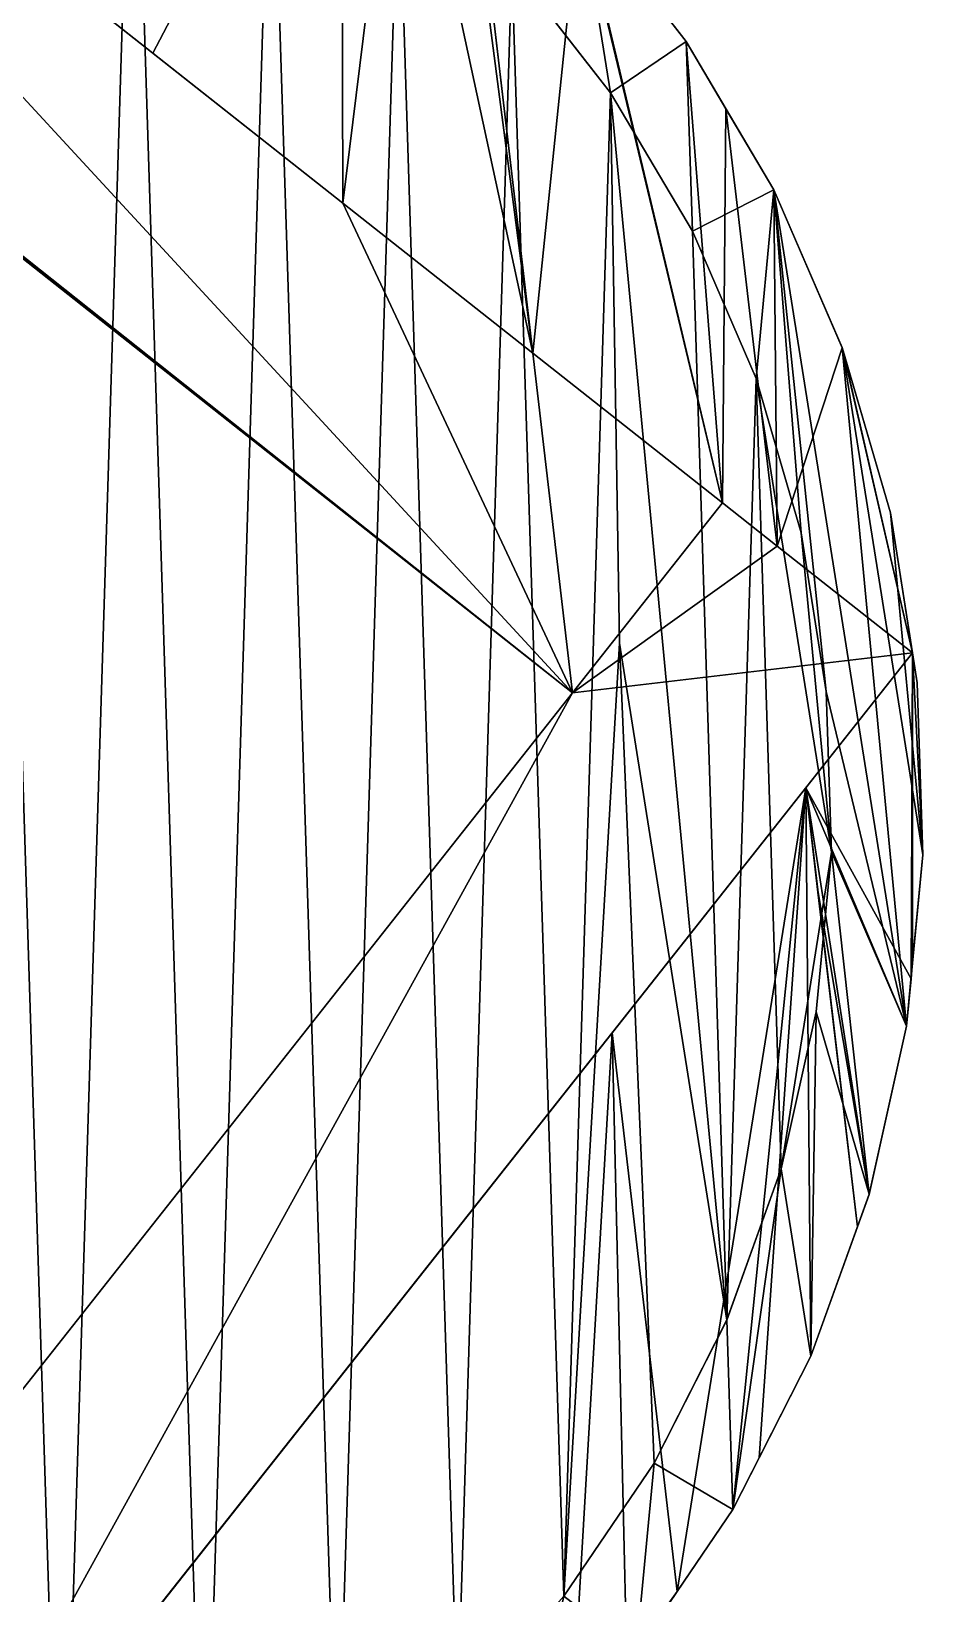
# Model space of a CAD drawing. Header units: millimetres. Extents: x -97 to 177, y -55 to 460.
# Drawn here: x 128.6 to 157.9, y 368.8 to 420.1 of the extents above; entities that cross this region are included whole.
import ezdxf

# ---------------------------------------------------------------- set-up
doc = ezdxf.new("R2010")
doc.units = ezdxf.units.MM
doc.header["$LTSCALE"] = 25.4
doc.layers.get('0').update_dxf_attribs({"true_color": 0xffffff})

msp = doc.modelspace()

# ---------------------------------------------------------------- linework, layer by layer
at = {"color": 0}
for p, q in [((138.835, 414.477, 23.964), (111.997, 435.671, 23.964)), ((138.835, 414.477, 23.964), (111.997, 435.671, 23.964)), ((120.133, 429.247, 22.964), (132.599, 419.403, 22.964)), ((120.133, 429.247, 22.964), (132.599, 419.403, 22.964)), ((146.373, 398.403, 23.96), (108.969, 427.971, 23.964)), ((146.373, 398.403, 23.96), (108.969, 427.971, 23.964)), ((145.071, 409.557, 22.964), (142.923, 427.965, 22.964)), ((145.071, 409.557, 22.964), (142.923, 427.965, 22.964)), ((142.923, 427.965, 21.964), (145.071, 409.557, 21.964)), ((142.923, 427.965, 21.964), (145.071, 409.557, 21.964)), ((146.641, 424.249, 6.964), (150.105, 419.783, 6.964)), ((146.641, 424.249, 6.964), (150.105, 419.783, 6.964)), ((150.105, 419.783, 21.964), (146.641, 424.247, 21.964)), ((150.105, 419.783, 21.964), (146.641, 424.247, 21.964)), ((146.373, 398.405, 21.964), (115.219, 423.029, 21.964)), ((146.373, 398.405, 21.964), (115.219, 423.029, 21.964)), ((147.625, 418.099, 6.964), (144.391, 422.263, 6.964)), ((147.625, 418.099, 6.964), (144.391, 422.263, 6.964)), ((144.391, 422.263, 16.966), (147.625, 418.099, 16.966)), ((144.391, 422.263, 16.966), (147.625, 418.099, 16.966)), ((150.105, 419.783, 6.964), (152.987, 414.921, 6.964)), ((150.105, 419.783, 6.964), (150.105, 419.783, 21.964)), ((151.413, 417.581, 21.964), (150.105, 419.783, 21.964)), ((150.105, 419.783, 6.964), (152.987, 414.921, 6.964)), ((150.105, 419.783, 6.964), (150.105, 419.783, 21.964)), ((151.413, 417.581, 21.964), (150.105, 419.783, 21.964)), ((132.599, 419.403, 22.964), (138.835, 414.481, 22.964)), ((132.599, 419.403, 22.964), (138.835, 414.477, 23.964)), ((132.599, 419.403, 22.964), (138.835, 414.477, 23.964)), ((132.599, 419.403, 22.964), (138.835, 414.481, 22.964)), ((150.313, 413.559, 6.964), (147.625, 418.099, 6.964)), ((147.625, 418.099, 6.964), (147.625, 418.099, 16.966)), ((150.313, 413.559, 16.966), (147.625, 418.099, 16.966)), ((147.625, 418.099, 6.964), (147.625, 418.099, 16.966)), ((150.313, 413.559, 6.964), (147.625, 418.099, 6.964)), ((147.625, 418.099, 16.966), (151.449, 377.809, 16.96)), ((150.313, 413.559, 16.966), (147.625, 418.099, 16.966)), ((147.921, 400.035, 16.96), (147.625, 418.099, 16.966)), ((147.625, 418.099, 16.966), (151.449, 377.809, 16.96)), ((147.921, 400.035, 16.96), (147.625, 418.099, 16.966)), ((151.413, 417.581, 22.964), (153.101, 403.215, 22.964)), ((151.413, 417.581, 21.964), (151.413, 417.581, 22.964)), ((153.101, 403.215, 21.964), (151.413, 417.581, 21.964)), ((153.101, 403.215, 21.964), (151.413, 417.581, 21.964)), ((152.987, 414.921, 22.964), (151.413, 417.581, 22.964)), ((151.413, 417.581, 22.964), (153.101, 403.215, 22.964)), ((152.987, 414.921, 22.964), (151.413, 417.581, 22.964)), ((151.413, 417.581, 21.964), (151.413, 417.581, 22.964)), ((152.987, 414.921, 6.964), (154.707, 398.447, 6.964)), ((157.347, 387.455, 6.962), (152.987, 414.921, 6.964)), ((152.987, 414.921, 6.964), (155.233, 409.735, 6.964)), ((152.987, 414.921, 6.964), (154.707, 398.447, 6.964)), ((157.347, 387.455, 6.962), (152.987, 414.921, 6.964)), ((152.987, 414.921, 6.964), (152.987, 414.921, 22.964)), ((155.233, 409.733, 22.964), (152.987, 414.921, 22.964)), ((152.987, 414.921, 6.964), (155.233, 409.735, 6.964)), ((155.233, 409.733, 22.964), (152.987, 414.921, 22.964)), ((152.987, 414.921, 6.964), (152.987, 414.921, 22.964)), ((138.835, 414.481, 22.964), (145.071, 409.557, 22.964)), ((138.835, 414.481, 22.964), (145.071, 409.557, 22.964)), ((138.835, 414.481, 22.964), (145.071, 409.557, 23.964)), ((138.835, 414.481, 22.964), (145.071, 409.557, 23.964)), ((145.071, 409.557, 23.964), (138.835, 414.477, 23.964)), ((145.071, 409.557, 23.964), (138.835, 414.477, 23.964)), ((152.409, 408.721, 6.964), (150.313, 413.559, 6.964)), ((152.409, 408.721, 6.964), (150.313, 413.559, 6.964)), ((150.313, 413.559, 16.966), (152.409, 408.719, 16.964)), ((150.313, 413.559, 16.966), (150.313, 413.559, 6.964)), ((150.313, 413.559, 16.966), (150.313, 413.559, 6.964)), ((150.313, 413.559, 16.966), (152.409, 408.719, 16.964)), ((151.307, 404.635, 23.964), (145.071, 409.557, 23.964)), ((145.071, 409.557, 21.964), (151.307, 404.635, 21.964)), ((145.071, 409.557, 21.964), (145.071, 409.557, 22.964)), ((145.071, 409.557, 21.964), (145.071, 409.557, 22.964)), ((145.071, 409.557, 21.964), (151.307, 404.635, 21.964)), ((151.307, 404.635, 23.964), (145.071, 409.557, 23.964)), ((157.875, 393.081, 6.962), (155.233, 409.735, 6.964)), ((155.233, 409.735, 6.964), (156.813, 404.309, 6.964)), ((157.875, 393.081, 6.962), (155.233, 409.735, 6.964)), ((155.233, 409.733, 22.964), (155.233, 409.735, 6.964)), ((155.233, 409.735, 6.964), (156.813, 404.309, 6.964)), ((155.261, 409.633, 22.964), (155.233, 409.735, 6.964)), ((155.233, 409.733, 22.964), (155.233, 409.735, 6.964)), ((155.261, 409.633, 22.964), (155.233, 409.735, 6.964)), ((155.261, 409.633, 22.964), (155.233, 409.733, 22.964)), ((155.261, 409.633, 22.964), (155.233, 409.733, 22.964)), ((156.813, 404.309, 22.964), (155.261, 409.633, 22.964)), ((156.813, 404.309, 22.964), (155.261, 409.633, 22.964)), ((153.883, 403.657, 6.964), (152.409, 408.721, 6.964)), ((153.883, 403.657, 6.964), (152.409, 408.721, 6.964)), ((152.409, 408.719, 16.964), (152.409, 408.721, 6.964)), ((152.409, 408.719, 16.964), (152.409, 408.721, 6.964)), ((152.409, 408.719, 16.964), (153.883, 403.653, 16.964)), ((154.877, 393.171, 16.96), (152.409, 408.719, 16.964)), ((152.409, 408.719, 16.964), (153.883, 403.653, 16.964)), ((154.877, 393.171, 16.96), (152.409, 408.719, 16.964)), ((151.307, 404.635, 21.964), (151.307, 404.635, 23.964)), ((153.101, 403.215, 23.964), (151.307, 404.635, 23.964)), ((151.307, 404.635, 21.964), (153.101, 403.215, 21.964)), ((151.307, 404.635, 21.964), (151.307, 404.635, 23.964)), ((151.307, 404.635, 21.964), (153.101, 403.215, 21.964)), ((153.101, 403.215, 23.964), (151.307, 404.635, 23.964)), ((156.813, 404.309, 6.964), (157.875, 393.081, 6.962)), ((156.813, 404.309, 6.964), (157.875, 393.081, 6.962)), ((156.813, 404.309, 6.964), (157.697, 398.731, 6.964)), ((156.813, 404.309, 6.964), (156.813, 404.309, 22.964)), ((157.537, 399.713, 22.964), (156.813, 404.309, 22.964)), ((156.813, 404.309, 6.964), (157.697, 398.731, 6.964)), ((156.813, 404.309, 6.964), (156.813, 404.309, 22.964)), ((157.537, 399.713, 22.964), (156.813, 404.309, 22.964)), ((154.707, 398.447, 6.964), (153.883, 403.657, 6.964)), ((153.883, 403.653, 16.964), (153.883, 403.657, 6.964)), ((153.883, 403.653, 16.964), (153.883, 403.657, 6.964)), ((154.707, 398.447, 6.964), (153.883, 403.657, 6.964)), ((153.883, 403.653, 16.964), (154.877, 393.171, 16.96)), ((153.883, 403.653, 16.964), (154.877, 393.171, 16.96)), ((154.707, 398.447, 16.96), (153.883, 403.653, 16.964)), ((154.707, 398.447, 16.96), (153.883, 403.653, 16.964)), ((153.101, 403.215, 22.964), (157.537, 399.713, 22.964)), ((153.101, 403.215, 22.964), (153.101, 403.215, 23.964)), ((157.537, 399.713, 23.96), (153.101, 403.215, 23.964)), ((153.101, 403.215, 22.964), (153.101, 403.215, 23.964)), ((153.101, 403.215, 22.964), (153.101, 403.215, 21.964)), ((153.101, 403.215, 22.964), (153.101, 403.215, 21.964)), ((153.101, 403.215, 22.964), (157.537, 399.713, 22.964)), ((157.537, 399.713, 23.96), (153.101, 403.215, 23.964)), ((123.035, 356.063, 23.958), (157.537, 399.713, 23.96)), ((123.035, 356.063, 23.958), (157.537, 399.713, 23.96)), ((147.921, 400.035, 16.96), (151.449, 377.809, 16.96)), ((147.921, 400.035, 16.96), (151.449, 377.809, 16.96)), ((157.537, 399.713, 22.964), (154.037, 395.277, 22.96)), ((157.537, 399.713, 22.964), (154.037, 395.277, 22.96)), ((157.697, 398.725, 22.96), (157.537, 399.713, 22.964)), ((157.537, 399.713, 22.964), (157.875, 393.081, 22.96)), ((157.537, 399.713, 23.96), (157.537, 399.713, 22.964)), ((157.537, 399.713, 22.964), (157.875, 393.081, 22.96)), ((157.537, 399.713, 23.96), (157.537, 399.713, 22.964)), ((157.537, 399.713, 22.964), (157.697, 398.731, 6.964)), ((157.697, 398.725, 22.96), (157.537, 399.713, 22.964)), ((157.537, 399.713, 22.964), (157.697, 398.731, 6.964)), ((157.697, 398.731, 6.964), (157.875, 393.081, 6.962)), ((157.697, 398.731, 6.964), (157.875, 393.081, 6.962)), ((157.697, 398.725, 22.96), (157.697, 398.731, 6.964)), ((157.697, 398.725, 22.96), (157.697, 398.731, 6.964)), ((157.875, 393.081, 22.96), (157.697, 398.725, 22.96)), ((157.875, 393.081, 22.96), (157.697, 398.725, 22.96)), ((116.829, 360.967, 21.958), (146.373, 398.405, 21.964)), ((116.829, 360.967, 21.958), (146.373, 398.405, 21.964)), ((146.373, 398.403, 23.96), (116.829, 360.967, 23.958)), ((146.373, 398.403, 23.96), (116.829, 360.967, 23.958)), ((146.373, 398.403, 23.96), (146.373, 398.405, 21.964)), ((146.373, 398.403, 23.96), (146.373, 398.405, 21.964)), ((154.877, 393.175, 6.962), (154.707, 398.447, 6.964)), ((154.707, 398.447, 6.964), (157.347, 387.455, 6.962)), ((154.707, 398.447, 6.964), (157.347, 387.455, 6.962)), ((154.877, 393.175, 6.962), (154.707, 398.447, 6.964)), ((154.877, 393.171, 16.96), (154.707, 398.447, 16.96)), ((154.707, 398.447, 6.964), (154.707, 398.447, 16.96)), ((154.877, 393.171, 16.96), (154.707, 398.447, 16.96)), ((154.707, 398.447, 6.964), (154.707, 398.447, 16.96)), ((154.037, 395.277, 21.962), (147.677, 387.235, 21.962)), ((154.037, 395.277, 21.962), (147.677, 387.235, 21.962)), ((155.731, 380.869, 21.958), (154.037, 395.277, 21.962)), ((154.037, 395.277, 22.96), (154.415, 392.045, 22.96)), ((154.037, 395.277, 21.962), (154.037, 395.277, 22.96)), ((155.731, 380.869, 21.958), (154.037, 395.277, 21.962)), ((154.037, 395.277, 22.96), (157.493, 389.011, 22.96)), ((154.037, 395.277, 22.96), (156.115, 381.935, 22.958)), ((154.037, 395.277, 22.96), (154.415, 392.045, 22.96)), ((154.037, 395.277, 22.96), (157.493, 389.011, 22.96)), ((157.347, 387.455, 22.958), (154.037, 395.277, 22.96)), ((157.347, 387.455, 22.958), (154.037, 395.277, 22.96)), ((154.037, 395.277, 22.96), (156.115, 381.935, 22.958)), ((154.037, 395.277, 21.962), (154.037, 395.277, 22.96)), ((154.381, 387.923, 6.962), (154.877, 393.175, 6.962)), ((154.381, 387.923, 6.962), (154.877, 393.175, 6.962)), ((154.381, 387.923, 16.96), (154.877, 393.171, 16.96)), ((154.381, 387.923, 16.96), (154.877, 393.171, 16.96)), ((156.115, 381.937, 6.958), (154.877, 393.175, 6.962)), ((156.115, 381.937, 6.958), (154.877, 393.175, 6.962)), ((154.877, 393.171, 16.96), (154.877, 393.175, 6.962)), ((154.877, 393.171, 16.96), (154.877, 393.175, 6.962)), ((157.875, 393.081, 6.962), (157.347, 387.455, 6.962)), ((157.875, 393.081, 6.962), (157.347, 387.455, 6.962)), ((157.543, 389.569, 22.96), (157.875, 393.081, 22.96)), ((157.543, 389.569, 22.96), (157.875, 393.081, 22.96)), ((157.875, 393.081, 22.96), (157.875, 393.081, 6.962)), ((157.875, 393.081, 22.96), (157.875, 393.081, 6.962)), ((154.415, 392.045, 22.96), (155.731, 380.869, 22.958)), ((154.415, 392.045, 22.96), (156.115, 381.935, 22.958)), ((154.415, 392.045, 22.96), (156.115, 381.935, 22.958)), ((154.415, 392.045, 22.96), (155.731, 380.869, 22.958)), ((157.543, 389.569, 22.96), (157.347, 387.455, 6.962)), ((157.543, 389.569, 22.96), (157.347, 387.455, 6.962)), ((157.493, 389.011, 22.96), (157.543, 389.569, 22.96)), ((157.493, 389.011, 22.96), (157.543, 389.569, 22.96)), ((157.493, 389.011, 22.96), (157.347, 387.455, 6.962)), ((157.347, 387.455, 22.958), (157.493, 389.011, 22.96)), ((157.493, 389.011, 22.96), (157.347, 387.455, 6.962)), ((157.347, 387.455, 22.958), (157.493, 389.011, 22.96)), ((153.233, 382.777, 6.958), (154.381, 387.923, 6.962)), ((154.381, 387.923, 16.96), (153.233, 382.775, 16.96)), ((153.233, 382.777, 6.958), (154.381, 387.923, 6.962)), ((154.381, 387.923, 16.96), (153.233, 382.775, 16.96)), ((154.203, 376.619, 6.958), (154.381, 387.923, 6.962)), ((154.203, 376.619, 6.958), (154.381, 387.923, 6.962)), ((154.381, 387.923, 6.962), (154.381, 387.923, 16.96)), ((154.381, 387.923, 6.962), (154.381, 387.923, 16.96)), ((157.347, 387.455, 6.962), (156.115, 381.937, 6.958)), ((156.115, 381.935, 22.958), (157.347, 387.455, 22.958)), ((157.347, 387.455, 6.962), (156.115, 381.937, 6.958)), ((156.115, 381.935, 22.958), (157.347, 387.455, 22.958)), ((157.347, 387.455, 22.958), (157.347, 387.455, 6.962)), ((157.347, 387.455, 22.958), (157.347, 387.455, 6.962)), ((147.677, 387.235, 22.958), (127.973, 362.311, 22.958)), ((147.677, 387.235, 22.958), (127.973, 362.311, 22.958)), ((147.677, 387.235, 21.962), (149.815, 368.897, 21.958)), ((147.677, 387.235, 22.958), (147.677, 387.235, 21.962)), ((149.815, 368.897, 22.958), (147.677, 387.235, 22.958)), ((147.677, 387.235, 21.962), (149.815, 368.897, 21.958)), ((149.815, 368.897, 22.958), (147.677, 387.235, 22.958)), ((147.677, 387.235, 22.958), (147.677, 387.235, 21.962)), ((151.449, 377.813, 6.958), (153.233, 382.777, 6.958)), ((151.449, 377.813, 6.958), (153.233, 382.777, 6.958)), ((153.233, 382.775, 16.96), (151.449, 377.809, 16.96)), ((153.233, 382.775, 16.96), (151.449, 377.809, 16.96)), ((154.203, 376.619, 6.958), (153.233, 382.777, 6.958)), ((154.203, 376.619, 6.958), (153.233, 382.777, 6.958)), ((153.233, 382.777, 6.958), (153.233, 382.775, 16.96)), ((153.233, 382.777, 6.958), (153.233, 382.775, 16.96)), ((156.115, 381.937, 6.958), (154.203, 376.619, 6.958)), ((156.115, 381.937, 6.958), (154.203, 376.619, 6.958)), ((155.731, 380.869, 22.958), (156.115, 381.935, 22.958)), ((155.731, 380.869, 22.958), (156.115, 381.935, 22.958)), ((156.115, 381.937, 6.958), (156.115, 381.935, 22.958)), ((156.115, 381.937, 6.958), (156.115, 381.935, 22.958)), ((154.203, 376.617, 21.958), (155.731, 380.869, 21.958)), ((154.203, 376.617, 21.958), (155.731, 380.869, 21.958)), ((155.731, 380.869, 22.958), (155.731, 380.869, 21.958)), ((155.731, 380.869, 22.958), (155.731, 380.869, 21.958)), ((149.057, 373.113, 6.958), (151.449, 377.813, 6.958)), ((149.057, 373.113, 6.958), (151.449, 377.813, 6.958)), ((149.057, 373.113, 16.96), (151.449, 377.809, 16.96)), ((149.057, 373.113, 16.96), (151.449, 377.809, 16.96)), ((151.449, 377.809, 16.96), (151.449, 377.813, 6.958)), ((151.449, 377.809, 16.96), (151.449, 377.813, 6.958)), ((154.203, 376.619, 6.958), (151.639, 371.585, 6.958)), ((154.203, 376.619, 6.958), (151.639, 371.585, 6.958)), ((152.507, 373.283, 21.958), (154.203, 376.617, 21.958)), ((152.507, 373.283, 21.958), (154.203, 376.617, 21.958)), ((154.203, 376.619, 6.958), (154.203, 376.617, 21.958)), ((154.203, 376.619, 6.958), (154.203, 376.617, 21.958)), ((146.095, 368.747, 6.958), (149.057, 373.113, 6.958)), ((146.095, 368.747, 6.958), (149.057, 373.113, 6.958)), ((146.095, 368.747, 16.96), (149.057, 373.113, 16.96)), ((146.095, 368.747, 16.96), (149.057, 373.113, 16.96)), ((149.057, 373.113, 16.96), (149.057, 373.113, 6.958)), ((149.057, 373.113, 16.96), (149.057, 373.113, 6.958)), ((151.639, 371.585, 21.958), (152.507, 373.283, 21.958)), ((152.507, 373.283, 21.958), (151.639, 371.585, 6.958)), ((151.639, 371.585, 21.958), (152.507, 373.283, 21.958)), ((152.507, 373.283, 21.958), (151.639, 371.585, 6.958)), ((151.639, 371.585, 6.958), (148.463, 366.911, 6.958)), ((151.639, 371.585, 6.958), (148.463, 366.911, 6.958)), ((149.815, 368.897, 21.958), (151.639, 371.585, 21.958)), ((149.815, 368.897, 21.958), (151.639, 371.585, 21.958)), ((151.639, 371.585, 21.958), (151.639, 371.585, 6.958)), ((151.639, 371.585, 21.958), (151.639, 371.585, 6.958)), ((148.463, 366.907, 22.958), (149.815, 368.897, 22.958)), ((148.463, 366.907, 22.958), (149.815, 368.897, 22.958)), ((149.815, 368.897, 21.958), (149.815, 368.897, 22.958)), ((149.815, 368.897, 21.958), (149.815, 368.897, 22.958))]:
    msp.add_line(p, q, dxfattribs=at)

# ---------------------------------------------------------------- meshes
mesh = msp.add_polyface(dxfattribs=at)
corners = [(79.409, 390.551, 23.96), (97.813, 426.629, 23.964), (68.253, 389.239, 23.96), (108.969, 427.971, 23.964), (98.027, 426.905, 23.964), (108.917, 428.009, 23.964), (108.869, 428.055, 23.964), (104.275, 434.805, 23.964), (107.661, 439.095, 23.966), (80.711, 379.407, 23.96), (116.829, 360.967, 23.958), (80.737, 379.383, 23.96), (105.677, 359.693, 23.958), (105.749, 359.635, 23.958), (111.925, 354.761, 23.954), (113.743, 353.321, 23.954), (118.131, 349.863, 23.954), (121.585, 354.233, 23.954), (123.035, 356.063, 23.958), (146.373, 398.403, 23.96), (157.537, 399.713, 23.96), (153.101, 403.215, 23.964), (151.307, 404.635, 23.964), (109.047, 428.069, 23.964), (111.997, 435.671, 23.964), (138.835, 414.477, 23.964), (145.071, 409.557, 23.964), (108.959, 428.061, 23.964)]
mesh.append_faces([[corners[k] for k in face] for face in [(10, 16, 17), (18, 19, 10), (19, 23, 3)]], dxfattribs={"vtx0": -1, "color": 0})
mesh.append_faces([[corners[k] for k in face] for face in [(1, 3, 4), (4, 6, 7), (7, 6, 8), (9, 0, 2), (0, 9, 10), (24, 19, 25), (25, 19, 26), (26, 19, 22)]], dxfattribs={"vtx0": -1, "vtx1": -1, "color": 0})
mesh.append_faces([[corners[k] for k in face] for face in [(23, 19, 24)]], dxfattribs={"vtx0": -1, "vtx1": -1, "vtx2": -1, "color": 0})
mesh.append_faces([[corners[k] for k in face] for face in [(0, 1, 2), (1, 0, 3), (4, 3, 5), (4, 5, 6), (10, 9, 11), (10, 11, 12), (10, 12, 13), (10, 13, 14), (10, 14, 15), (10, 15, 16), (19, 18, 20), (19, 20, 21), (19, 21, 22), (6, 24, 8), (24, 6, 27), (24, 27, 23)]], dxfattribs={"vtx0": -1, "vtx2": -1, "color": 0})
mesh = msp.add_polyface(dxfattribs=at)
corners = [(111.997, 435.671, 23.964), (111.997, 435.671, 22.966), (107.667, 439.093, 22.966), (111.997, 435.671, 21.968), (120.133, 429.247, 22.964), (120.133, 429.247, 21.964), (132.599, 419.403, 22.964), (138.835, 414.477, 23.964)]
mesh.append_faces([[corners[k] for k in face] for face in [(0, 1, 2), (3, 4, 5)]], dxfattribs={"vtx0": -1, "color": 0})
mesh.append_faces([[corners[k] for k in face] for face in [(4, 1, 6), (6, 1, 7), (7, 1, 0)]], dxfattribs={"vtx0": -1, "vtx1": -1, "color": 0})
mesh.append_faces([[corners[k] for k in face] for face in [(4, 3, 1)]], dxfattribs={"vtx0": -1, "vtx2": -1, "color": 0})
mesh = msp.add_polyface(dxfattribs=at)
corners = [(74.345, 411.143, 16.964), (75.483, 375.397, 16.96), (72.563, 406.181, 16.964), (76.737, 415.845, 16.966), (78.171, 370.857, 16.96), (79.705, 420.209, 16.966), (81.405, 366.693, 16.958), (83.187, 424.165, 16.966), (85.135, 362.963, 16.958), (87.143, 427.657, 16.966), (89.303, 359.729, 16.958), (91.507, 430.621, 16.966), (93.841, 357.047, 16.958), (96.203, 433.017, 16.966), (98.685, 354.955, 16.954), (101.165, 434.807, 16.966), (103.749, 353.487, 16.954), (106.313, 435.957, 16.966), (108.959, 352.663, 16.954), (111.565, 436.457, 16.966), (114.231, 352.497, 16.954), (116.835, 436.293, 16.966), (119.483, 352.995, 16.954), (122.045, 435.469, 16.966), (124.629, 354.149, 16.954), (127.109, 433.997, 16.966), (129.591, 355.937, 16.958), (131.953, 431.909, 16.966), (134.291, 358.335, 16.958), (136.491, 429.221, 16.966), (138.651, 361.297, 16.958), (140.663, 425.993, 16.966), (142.607, 364.787, 16.958), (144.391, 422.263, 16.966), (146.095, 368.747, 16.96), (147.625, 418.099, 16.966), (147.921, 400.035, 16.96), (149.057, 373.113, 16.96), (151.449, 377.809, 16.96)]
mesh.append_faces([[corners[k] for k in face] for face in [(0, 1, 2), (37, 36, 38)]], dxfattribs={"vtx0": -1, "color": 0})
mesh.append_faces([[corners[k] for k in face] for face in [(1, 3, 4), (4, 5, 6), (6, 7, 8), (8, 9, 10), (10, 11, 12), (12, 13, 14), (14, 15, 16), (16, 17, 18), (18, 19, 20), (20, 21, 22), (22, 23, 24), (24, 25, 26), (26, 27, 28), (28, 29, 30), (30, 31, 32), (32, 33, 34), (34, 36, 37)]], dxfattribs={"vtx0": -1, "vtx1": -1, "color": 0})
mesh.append_faces([[corners[k] for k in face] for face in [(1, 0, 3), (4, 3, 5), (6, 5, 7), (8, 7, 9), (10, 9, 11), (12, 11, 13), (14, 13, 15), (16, 15, 17), (18, 17, 19), (20, 19, 21), (22, 21, 23), (24, 23, 25), (26, 25, 27), (28, 27, 29), (30, 29, 31), (32, 31, 33), (34, 33, 35), (34, 35, 36)]], dxfattribs={"vtx0": -1, "vtx2": -1, "color": 0})
mesh = msp.add_polyface(dxfattribs=at)
corners = [(142.643, 428.241, 6.964), (140.663, 425.993, 6.964), (138.179, 431.705, 6.968), (144.391, 422.263, 6.964), (146.641, 424.249, 6.964), (147.625, 418.099, 6.964), (150.105, 419.783, 6.964), (150.313, 413.559, 6.964), (152.987, 414.921, 6.964), (152.409, 408.721, 6.964), (153.883, 403.657, 6.964), (154.707, 398.447, 6.964)]
mesh.append_faces([[corners[k] for k in face] for face in [(0, 1, 2), (10, 8, 11)]], dxfattribs={"vtx0": -1, "color": 0})
mesh.append_faces([[corners[k] for k in face] for face in [(1, 0, 3), (3, 4, 5), (5, 6, 7), (7, 8, 9), (9, 8, 10)]], dxfattribs={"vtx0": -1, "vtx1": -1, "color": 0})
mesh.append_faces([[corners[k] for k in face] for face in [(3, 0, 4), (5, 4, 6), (7, 6, 8)]], dxfattribs={"vtx0": -1, "vtx2": -1, "color": 0})
mesh = msp.add_polyface(dxfattribs=at)
corners = [(132.599, 419.403, 22.964), (138.793, 431.225, 22.964), (120.133, 429.247, 22.964), (138.835, 414.481, 22.964), (140.719, 429.733, 22.964), (145.071, 409.557, 22.964), (142.643, 428.241, 22.964), (142.923, 427.965, 22.964)]
mesh.append_faces([[corners[k] for k in face] for face in [(0, 1, 2), (6, 5, 7)]], dxfattribs={"vtx0": -1, "color": 0})
mesh.append_faces([[corners[k] for k in face] for face in [(1, 3, 4), (4, 5, 6)]], dxfattribs={"vtx0": -1, "vtx1": -1, "color": 0})
mesh.append_faces([[corners[k] for k in face] for face in [(1, 0, 3), (4, 3, 5)]], dxfattribs={"vtx0": -1, "vtx2": -1, "color": 0})
mesh = msp.add_polyface(dxfattribs=at)
corners = [(116.829, 360.967, 21.958), (104.031, 421.715, 21.964), (79.409, 390.551, 21.962), (108.969, 427.971, 21.964), (115.219, 423.029, 21.964), (146.373, 398.405, 21.964)]
mesh.append_faces([[corners[k] for k in face] for face in [(0, 1, 2), (4, 0, 5)]], dxfattribs={"vtx0": -1, "color": 0})
mesh.append_faces([[corners[k] for k in face] for face in [(1, 0, 3), (3, 0, 4)]], dxfattribs={"vtx0": -1, "vtx1": -1, "color": 0})
mesh = msp.add_polyface(dxfattribs=at)
corners = [(146.373, 398.403, 23.96), (115.219, 423.029, 21.964), (146.373, 398.405, 21.964), (108.969, 427.971, 23.3), (108.969, 427.971, 23.964)]
mesh.append_faces([[corners[k] for k in face] for face in [(0, 1, 2), (3, 0, 4)]], dxfattribs={"vtx0": -1, "color": 0})
mesh.append_faces([[corners[k] for k in face] for face in [(1, 0, 3)]], dxfattribs={"vtx0": -1, "vtx1": -1, "color": 0})
mesh = msp.add_polyface(dxfattribs=at)
corners = [(142.923, 427.965, 21.964), (145.071, 409.557, 22.964), (145.071, 409.557, 21.964), (142.923, 427.965, 22.964)]
mesh.append_faces([[corners[k] for k in face] for face in [(0, 1, 2), (1, 0, 3)]], dxfattribs={"vtx0": -1, "color": 0})
mesh = msp.add_polyface(dxfattribs=at)
corners = [(145.071, 409.557, 21.964), (146.593, 424.297, 21.964), (142.923, 427.965, 21.964), (151.307, 404.635, 21.964), (146.641, 424.247, 21.964), (150.105, 419.783, 21.964), (151.413, 417.581, 21.964), (153.101, 403.215, 21.964)]
mesh.append_faces([[corners[k] for k in face] for face in [(0, 1, 2), (6, 3, 7)]], dxfattribs={"vtx0": -1, "color": 0})
mesh.append_faces([[corners[k] for k in face] for face in [(1, 3, 4), (4, 3, 5), (5, 3, 6)]], dxfattribs={"vtx0": -1, "vtx1": -1, "color": 0})
mesh.append_faces([[corners[k] for k in face] for face in [(1, 0, 3)]], dxfattribs={"vtx0": -1, "vtx2": -1, "color": 0})
mesh = msp.add_polyface(dxfattribs=at)
corners = [(146.641, 424.249, 6.964), (150.105, 419.783, 21.964), (150.105, 419.783, 6.964), (146.641, 424.247, 21.964)]
mesh.append_faces([[corners[k] for k in face] for face in [(0, 1, 2), (1, 0, 3)]], dxfattribs={"vtx0": -1, "color": 0})
mesh = msp.add_polyface(dxfattribs=at)
corners = [(144.391, 422.263, 16.966), (147.625, 418.099, 6.964), (147.625, 418.099, 16.966), (144.391, 422.263, 6.964)]
mesh.append_faces([[corners[k] for k in face] for face in [(0, 1, 2), (1, 0, 3)]], dxfattribs={"vtx0": -1, "color": 0})
mesh = msp.add_polyface(dxfattribs=at)
corners = [(150.105, 419.783, 6.964), (152.987, 414.921, 22.964), (152.987, 414.921, 6.964), (151.413, 417.581, 21.964), (150.105, 419.783, 21.964), (151.413, 417.581, 22.964)]
mesh.append_faces([[corners[k] for k in face] for face in [(0, 1, 2), (3, 0, 4)]], dxfattribs={"vtx0": -1, "color": 0})
mesh.append_faces([[corners[k] for k in face] for face in [(1, 0, 3)]], dxfattribs={"vtx0": -1, "vtx1": -1, "vtx2": -1, "color": 0})
mesh.append_faces([[corners[k] for k in face] for face in [(5, 1, 3)]], dxfattribs={"vtx1": -1, "color": 0})
mesh = msp.add_polyface(dxfattribs=at)
corners = [(138.835, 414.477, 23.964), (138.835, 414.481, 22.964), (132.599, 419.403, 22.964), (145.071, 409.557, 23.964)]
mesh.append_faces([[corners[k] for k in face] for face in [(0, 1, 2), (1, 0, 3)]], dxfattribs={"vtx0": -1, "color": 0})
mesh = msp.add_polyface(dxfattribs=at)
corners = [(147.625, 418.099, 16.966), (150.313, 413.559, 6.964), (150.313, 413.559, 16.966), (147.625, 418.099, 6.964)]
mesh.append_faces([[corners[k] for k in face] for face in [(0, 1, 2), (1, 0, 3)]], dxfattribs={"vtx0": -1, "color": 0})
mesh = msp.add_polyface(dxfattribs=at)
corners = [(150.313, 413.559, 16.966), (151.449, 377.809, 16.96), (147.625, 418.099, 16.966), (152.409, 408.719, 16.964), (153.233, 382.775, 16.96), (154.877, 393.171, 16.96), (154.381, 387.923, 16.96)]
mesh.append_faces([[corners[k] for k in face] for face in [(0, 1, 2), (4, 5, 6)]], dxfattribs={"vtx0": -1, "color": 0})
mesh.append_faces([[corners[k] for k in face] for face in [(1, 3, 4)]], dxfattribs={"vtx0": -1, "vtx1": -1, "color": 0})
mesh.append_faces([[corners[k] for k in face] for face in [(1, 0, 3), (4, 3, 5)]], dxfattribs={"vtx0": -1, "vtx2": -1, "color": 0})
mesh = msp.add_polyface(dxfattribs=at)
corners = [(151.449, 377.809, 16.96), (147.921, 400.035, 16.96), (147.625, 418.099, 16.966)]
mesh.append_faces([[corners[k] for k in face] for face in [(0, 1, 2)]], dxfattribs={"color": 0})
mesh = msp.add_polyface(dxfattribs=at)
corners = [(151.413, 417.581, 22.964), (153.101, 403.215, 21.964), (153.101, 403.215, 22.964), (151.413, 417.581, 21.964)]
mesh.append_faces([[corners[k] for k in face] for face in [(0, 1, 2), (1, 0, 3)]], dxfattribs={"vtx0": -1, "color": 0})
mesh = msp.add_polyface(dxfattribs=at)
corners = [(153.101, 403.215, 22.964), (152.987, 414.921, 22.964), (151.413, 417.581, 22.964), (155.233, 409.733, 22.964), (157.537, 399.713, 22.964), (155.261, 409.633, 22.964), (156.813, 404.309, 22.964)]
mesh.append_faces([[corners[k] for k in face] for face in [(0, 1, 2), (5, 4, 6)]], dxfattribs={"vtx0": -1, "color": 0})
mesh.append_faces([[corners[k] for k in face] for face in [(1, 0, 3), (3, 4, 5)]], dxfattribs={"vtx0": -1, "vtx1": -1, "color": 0})
mesh.append_faces([[corners[k] for k in face] for face in [(3, 0, 4)]], dxfattribs={"vtx0": -1, "vtx2": -1, "color": 0})
mesh = msp.add_polyface(dxfattribs=at)
corners = [(155.233, 409.735, 6.964), (157.347, 387.455, 6.962), (152.987, 414.921, 6.964), (157.875, 393.081, 6.962)]
mesh.append_faces([[corners[k] for k in face] for face in [(0, 1, 2), (1, 0, 3)]], dxfattribs={"vtx0": -1, "color": 0})
mesh = msp.add_polyface(dxfattribs=at)
corners = [(157.347, 387.455, 6.962), (154.707, 398.447, 6.964), (152.987, 414.921, 6.964)]
mesh.append_faces([[corners[k] for k in face] for face in [(0, 1, 2)]], dxfattribs={"color": 0})
mesh = msp.add_polyface(dxfattribs=at)
corners = [(155.233, 409.735, 6.964), (152.987, 414.921, 22.964), (155.233, 409.733, 22.964), (152.987, 414.921, 6.964)]
mesh.append_faces([[corners[k] for k in face] for face in [(0, 1, 2), (1, 0, 3)]], dxfattribs={"vtx0": -1, "color": 0})
mesh = msp.add_polyface(dxfattribs=at)
corners = [(145.071, 409.557, 23.964), (145.071, 409.557, 22.964), (138.835, 414.481, 22.964), (151.307, 404.635, 21.964), (145.071, 409.557, 21.964), (151.307, 404.635, 23.964)]
mesh.append_faces([[corners[k] for k in face] for face in [(0, 1, 2), (1, 3, 4)]], dxfattribs={"vtx0": -1, "color": 0})
mesh.append_faces([[corners[k] for k in face] for face in [(3, 1, 5), (5, 1, 0)]], dxfattribs={"vtx0": -1, "vtx1": -1, "color": 0})
mesh = msp.add_polyface(dxfattribs=at)
corners = [(150.313, 413.559, 16.966), (152.409, 408.721, 6.964), (152.409, 408.719, 16.964), (150.313, 413.559, 6.964)]
mesh.append_faces([[corners[k] for k in face] for face in [(0, 1, 2), (1, 0, 3)]], dxfattribs={"vtx0": -1, "color": 0})
mesh = msp.add_polyface(dxfattribs=at)
corners = [(157.875, 393.081, 6.962), (155.233, 409.735, 6.964), (156.813, 404.309, 6.964)]
mesh.append_faces([[corners[k] for k in face] for face in [(0, 1, 2)]], dxfattribs={"color": 0})
mesh = msp.add_polyface(dxfattribs=at)
corners = [(155.233, 409.735, 6.964), (156.813, 404.309, 22.964), (156.813, 404.309, 6.964), (155.261, 409.633, 22.964)]
mesh.append_faces([[corners[k] for k in face] for face in [(0, 1, 2), (1, 0, 3)]], dxfattribs={"vtx0": -1, "color": 0})
mesh = msp.add_polyface(dxfattribs=at)
corners = [(155.233, 409.735, 6.964), (155.233, 409.733, 22.964), (155.261, 409.633, 22.964)]
mesh.append_faces([[corners[k] for k in face] for face in [(0, 1, 2)]], dxfattribs={"color": 0})
mesh = msp.add_polyface(dxfattribs=at)
corners = [(152.409, 408.719, 16.964), (153.883, 403.657, 6.964), (153.883, 403.653, 16.964), (152.409, 408.721, 6.964)]
mesh.append_faces([[corners[k] for k in face] for face in [(0, 1, 2), (1, 0, 3)]], dxfattribs={"vtx0": -1, "color": 0})
mesh = msp.add_polyface(dxfattribs=at)
corners = [(154.877, 393.171, 16.96), (152.409, 408.719, 16.964), (153.883, 403.653, 16.964)]
mesh.append_faces([[corners[k] for k in face] for face in [(0, 1, 2)]], dxfattribs={"color": 0})
mesh = msp.add_polyface(dxfattribs=at)
corners = [(151.307, 404.635, 23.964), (153.101, 403.215, 21.964), (151.307, 404.635, 21.964), (153.101, 403.215, 22.964), (153.101, 403.215, 23.964)]
mesh.append_faces([[corners[k] for k in face] for face in [(0, 1, 2), (3, 0, 4)]], dxfattribs={"vtx0": -1, "color": 0})
mesh.append_faces([[corners[k] for k in face] for face in [(1, 0, 3)]], dxfattribs={"vtx0": -1, "vtx1": -1, "color": 0})
mesh = msp.add_polyface(dxfattribs=at)
corners = [(157.875, 393.081, 6.962), (156.813, 404.309, 6.964), (157.697, 398.731, 6.964)]
mesh.append_faces([[corners[k] for k in face] for face in [(0, 1, 2)]], dxfattribs={"color": 0})
mesh = msp.add_polyface(dxfattribs=at)
corners = [(156.813, 404.309, 6.964), (157.537, 399.713, 22.964), (157.697, 398.731, 6.964), (156.813, 404.309, 22.964)]
mesh.append_faces([[corners[k] for k in face] for face in [(0, 1, 2), (1, 0, 3)]], dxfattribs={"vtx0": -1, "color": 0})
mesh = msp.add_polyface(dxfattribs=at)
corners = [(153.883, 403.653, 16.964), (154.707, 398.447, 6.964), (154.707, 398.447, 16.96), (153.883, 403.657, 6.964)]
mesh.append_faces([[corners[k] for k in face] for face in [(0, 1, 2), (1, 0, 3)]], dxfattribs={"vtx0": -1, "color": 0})
mesh = msp.add_polyface(dxfattribs=at)
corners = [(154.877, 393.171, 16.96), (153.883, 403.653, 16.964), (154.707, 398.447, 16.96)]
mesh.append_faces([[corners[k] for k in face] for face in [(0, 1, 2)]], dxfattribs={"color": 0})
mesh = msp.add_polyface(dxfattribs=at)
corners = [(153.101, 403.215, 23.964), (157.537, 399.713, 22.964), (153.101, 403.215, 22.964), (157.537, 399.713, 23.96)]
mesh.append_faces([[corners[k] for k in face] for face in [(0, 1, 2), (1, 0, 3)]], dxfattribs={"vtx0": -1, "color": 0})
mesh = msp.add_polyface(dxfattribs=at)
corners = [(154.037, 395.277, 21.962), (147.677, 387.235, 22.958), (147.677, 387.235, 21.962), (127.973, 362.311, 21.958), (121.585, 354.233, 22.958), (121.585, 354.233, 21.958), (121.585, 354.233, 23.954), (123.035, 356.063, 23.958), (127.973, 362.311, 22.958), (157.537, 399.713, 23.96), (154.037, 395.277, 22.96), (157.537, 399.713, 22.964), (118.131, 349.863, 23.954), (118.131, 349.863, 22.954)]
mesh.append_faces([[corners[k] for k in face] for face in [(0, 1, 2), (3, 4, 5), (9, 10, 11), (4, 12, 13)]], dxfattribs={"vtx0": -1, "color": 0})
mesh.append_faces([[corners[k] for k in face] for face in [(6, 3, 7), (7, 8, 9), (10, 1, 0), (12, 4, 6)]], dxfattribs={"vtx0": -1, "vtx1": -1, "color": 0})
mesh.append_faces([[corners[k] for k in face] for face in [(4, 3, 6), (9, 1, 10)]], dxfattribs={"vtx0": -1, "vtx1": -1, "vtx2": -1, "color": 0})
mesh.append_faces([[corners[k] for k in face] for face in [(7, 3, 8), (9, 8, 1)]], dxfattribs={"vtx0": -1, "vtx2": -1, "color": 0})
mesh = msp.add_polyface(dxfattribs=at)
corners = [(157.493, 389.011, 22.96), (157.537, 399.713, 22.964), (154.037, 395.277, 22.96), (157.543, 389.569, 22.96), (157.875, 393.081, 22.96)]
mesh.append_faces([[corners[k] for k in face] for face in [(0, 1, 2), (1, 3, 4)]], dxfattribs={"vtx0": -1, "color": 0})
mesh.append_faces([[corners[k] for k in face] for face in [(1, 0, 3)]], dxfattribs={"vtx0": -1, "vtx2": -1, "color": 0})
mesh = msp.add_polyface(dxfattribs=at)
corners = [(157.875, 393.081, 22.96), (157.697, 398.725, 22.96), (157.537, 399.713, 22.964)]
mesh.append_faces([[corners[k] for k in face] for face in [(0, 1, 2)]], dxfattribs={"color": 0})
mesh = msp.add_polyface(dxfattribs=at)
corners = [(157.537, 399.713, 22.964), (157.697, 398.725, 22.96), (157.697, 398.731, 6.964)]
mesh.append_faces([[corners[k] for k in face] for face in [(0, 1, 2)]], dxfattribs={"color": 0})
mesh = msp.add_polyface(dxfattribs=at)
corners = [(157.697, 398.731, 6.964), (157.875, 393.081, 22.96), (157.875, 393.081, 6.962), (157.697, 398.725, 22.96)]
mesh.append_faces([[corners[k] for k in face] for face in [(0, 1, 2), (1, 0, 3)]], dxfattribs={"vtx0": -1, "color": 0})
mesh = msp.add_polyface(dxfattribs=at)
corners = [(146.373, 398.403, 23.96), (116.829, 360.967, 21.958), (116.829, 360.967, 23.958), (146.373, 398.405, 21.964)]
mesh.append_faces([[corners[k] for k in face] for face in [(0, 1, 2), (1, 0, 3)]], dxfattribs={"vtx0": -1, "color": 0})
mesh = msp.add_polyface(dxfattribs=at)
corners = [(157.347, 387.455, 6.962), (154.877, 393.175, 6.962), (154.707, 398.447, 6.964), (156.115, 381.937, 6.958)]
mesh.append_faces([[corners[k] for k in face] for face in [(0, 1, 2), (1, 0, 3)]], dxfattribs={"vtx0": -1, "color": 0})
mesh = msp.add_polyface(dxfattribs=at)
corners = [(154.707, 398.447, 16.96), (154.877, 393.175, 6.962), (154.877, 393.171, 16.96), (154.707, 398.447, 6.964)]
mesh.append_faces([[corners[k] for k in face] for face in [(0, 1, 2), (1, 0, 3)]], dxfattribs={"vtx0": -1, "color": 0})
mesh = msp.add_polyface(dxfattribs=at)
corners = [(149.815, 368.897, 21.958), (154.037, 395.277, 21.962), (147.677, 387.235, 21.962), (151.639, 371.585, 21.958), (152.507, 373.283, 21.958), (154.203, 376.617, 21.958), (155.731, 380.869, 21.958)]
mesh.append_faces([[corners[k] for k in face] for face in [(0, 1, 2), (1, 5, 6)]], dxfattribs={"vtx0": -1, "color": 0})
mesh.append_faces([[corners[k] for k in face] for face in [(1, 0, 3), (1, 3, 4), (1, 4, 5)]], dxfattribs={"vtx0": -1, "vtx2": -1, "color": 0})
mesh = msp.add_polyface(dxfattribs=at)
corners = [(154.415, 392.045, 22.96), (155.731, 380.869, 21.958), (155.731, 380.869, 22.958), (154.037, 395.277, 21.962), (154.037, 395.277, 22.96)]
mesh.append_faces([[corners[k] for k in face] for face in [(0, 1, 2), (3, 0, 4)]], dxfattribs={"vtx0": -1, "color": 0})
mesh.append_faces([[corners[k] for k in face] for face in [(1, 0, 3)]], dxfattribs={"vtx0": -1, "vtx1": -1, "color": 0})
mesh = msp.add_polyface(dxfattribs=at)
corners = [(156.115, 381.935, 22.958), (154.037, 395.277, 22.96), (154.415, 392.045, 22.96)]
mesh.append_faces([[corners[k] for k in face] for face in [(0, 1, 2)]], dxfattribs={"color": 0})
mesh = msp.add_polyface(dxfattribs=at)
corners = [(157.493, 389.011, 22.96), (154.037, 395.277, 22.96), (157.347, 387.455, 22.958)]
mesh.append_faces([[corners[k] for k in face] for face in [(0, 1, 2)]], dxfattribs={"color": 0})
mesh = msp.add_polyface(dxfattribs=at)
corners = [(157.347, 387.455, 22.958), (154.037, 395.277, 22.96), (156.115, 381.935, 22.958)]
mesh.append_faces([[corners[k] for k in face] for face in [(0, 1, 2)]], dxfattribs={"color": 0})
mesh = msp.add_polyface(dxfattribs=at)
corners = [(154.381, 387.923, 6.962), (156.115, 381.937, 6.958), (154.203, 376.619, 6.958), (154.877, 393.175, 6.962)]
mesh.append_faces([[corners[k] for k in face] for face in [(0, 1, 2), (1, 0, 3)]], dxfattribs={"vtx0": -1, "color": 0})
mesh = msp.add_polyface(dxfattribs=at)
corners = [(154.877, 393.171, 16.96), (154.381, 387.923, 6.962), (154.381, 387.923, 16.96), (154.877, 393.175, 6.962)]
mesh.append_faces([[corners[k] for k in face] for face in [(0, 1, 2), (1, 0, 3)]], dxfattribs={"vtx0": -1, "color": 0})
mesh = msp.add_polyface(dxfattribs=at)
corners = [(157.875, 393.081, 6.962), (157.543, 389.569, 22.96), (157.347, 387.455, 6.962), (157.875, 393.081, 22.96)]
mesh.append_faces([[corners[k] for k in face] for face in [(0, 1, 2), (1, 0, 3)]], dxfattribs={"vtx0": -1, "color": 0})
mesh = msp.add_polyface(dxfattribs=at)
corners = [(156.115, 381.935, 22.958), (154.415, 392.045, 22.96), (155.731, 380.869, 22.958)]
mesh.append_faces([[corners[k] for k in face] for face in [(0, 1, 2)]], dxfattribs={"color": 0})
mesh = msp.add_polyface(dxfattribs=at)
corners = [(157.543, 389.569, 22.96), (157.493, 389.011, 22.96), (157.347, 387.455, 6.962)]
mesh.append_faces([[corners[k] for k in face] for face in [(0, 1, 2)]], dxfattribs={"color": 0})
mesh = msp.add_polyface(dxfattribs=at)
corners = [(157.493, 389.011, 22.96), (157.347, 387.455, 22.958), (157.347, 387.455, 6.962)]
mesh.append_faces([[corners[k] for k in face] for face in [(0, 1, 2)]], dxfattribs={"color": 0})
mesh = msp.add_polyface(dxfattribs=at)
corners = [(154.381, 387.923, 6.962), (154.203, 376.619, 6.958), (153.233, 382.777, 6.958)]
mesh.append_faces([[corners[k] for k in face] for face in [(0, 1, 2)]], dxfattribs={"color": 0})
mesh = msp.add_polyface(dxfattribs=at)
corners = [(154.381, 387.923, 16.96), (153.233, 382.777, 6.958), (153.233, 382.775, 16.96), (154.381, 387.923, 6.962)]
mesh.append_faces([[corners[k] for k in face] for face in [(0, 1, 2), (1, 0, 3)]], dxfattribs={"vtx0": -1, "color": 0})
mesh = msp.add_polyface(dxfattribs=at)
corners = [(156.115, 381.937, 6.958), (157.347, 387.455, 22.958), (156.115, 381.935, 22.958), (157.347, 387.455, 6.962)]
mesh.append_faces([[corners[k] for k in face] for face in [(0, 1, 2), (1, 0, 3)]], dxfattribs={"vtx0": -1, "color": 0})
mesh = msp.add_polyface(dxfattribs=at)
corners = [(146.361, 364.519, 22.958), (147.677, 387.235, 22.958), (127.973, 362.311, 22.958), (148.167, 366.573, 22.958), (149.815, 368.897, 22.958), (148.463, 366.907, 22.958)]
mesh.append_faces([[corners[k] for k in face] for face in [(0, 1, 2), (4, 3, 5)]], dxfattribs={"vtx0": -1, "color": 0})
mesh.append_faces([[corners[k] for k in face] for face in [(1, 3, 4)]], dxfattribs={"vtx0": -1, "vtx1": -1, "color": 0})
mesh.append_faces([[corners[k] for k in face] for face in [(1, 0, 3)]], dxfattribs={"vtx0": -1, "vtx2": -1, "color": 0})
mesh = msp.add_polyface(dxfattribs=at)
corners = [(147.677, 387.235, 21.962), (149.815, 368.897, 22.958), (149.815, 368.897, 21.958), (147.677, 387.235, 22.958)]
mesh.append_faces([[corners[k] for k in face] for face in [(0, 1, 2), (1, 0, 3)]], dxfattribs={"vtx0": -1, "color": 0})
mesh = msp.add_polyface(dxfattribs=at)
corners = [(126.945, 351.899, 6.958), (125.587, 351.313, 6.958), (125.569, 351.385, 6.958), (126.957, 351.805, 6.958), (127.063, 350.987, 6.958), (129.591, 355.939, 6.958), (125.315, 351.793, 6.958), (124.629, 354.151, 6.958), (130.783, 353.185, 6.958), (134.291, 358.337, 6.958), (135.815, 355.755, 6.958), (138.651, 361.299, 6.958), (140.489, 358.931, 6.958), (142.607, 364.791, 6.958), (144.729, 362.671, 6.958), (146.095, 368.747, 6.958), (148.463, 366.911, 6.958), (149.057, 373.113, 6.958), (151.639, 371.585, 6.958), (151.449, 377.813, 6.958), (153.233, 382.777, 6.958), (154.203, 376.619, 6.958)]
mesh.append_faces([[corners[k] for k in face] for face in [(0, 1, 2), (1, 3, 4), (5, 6, 7), (18, 20, 21)]], dxfattribs={"vtx0": -1, "color": 0})
mesh.append_faces([[corners[k] for k in face] for face in [(6, 5, 0), (3, 5, 8), (8, 9, 10), (10, 11, 12), (12, 13, 14), (14, 15, 16), (16, 17, 18)]], dxfattribs={"vtx0": -1, "vtx1": -1, "color": 0})
mesh.append_faces([[corners[k] for k in face] for face in [(1, 0, 3), (0, 5, 3)]], dxfattribs={"vtx0": -1, "vtx1": -1, "vtx2": -1, "color": 0})
mesh.append_faces([[corners[k] for k in face] for face in [(8, 5, 9), (10, 9, 11), (12, 11, 13), (14, 13, 15), (16, 15, 17), (18, 17, 19), (18, 19, 20)]], dxfattribs={"vtx0": -1, "vtx2": -1, "color": 0})
mesh = msp.add_polyface(dxfattribs=at)
corners = [(153.233, 382.775, 16.96), (151.449, 377.813, 6.958), (151.449, 377.809, 16.96), (153.233, 382.777, 6.958)]
mesh.append_faces([[corners[k] for k in face] for face in [(0, 1, 2), (1, 0, 3)]], dxfattribs={"vtx0": -1, "color": 0})
mesh = msp.add_polyface(dxfattribs=at)
corners = [(154.203, 376.619, 6.958), (155.731, 380.869, 21.958), (154.203, 376.617, 21.958), (156.115, 381.937, 6.958), (155.731, 380.869, 22.958), (156.115, 381.935, 22.958)]
mesh.append_faces([[corners[k] for k in face] for face in [(0, 1, 2), (4, 3, 5)]], dxfattribs={"vtx0": -1, "color": 0})
mesh.append_faces([[corners[k] for k in face] for face in [(1, 3, 4)]], dxfattribs={"vtx0": -1, "vtx1": -1, "color": 0})
mesh.append_faces([[corners[k] for k in face] for face in [(1, 0, 3)]], dxfattribs={"vtx0": -1, "vtx2": -1, "color": 0})
mesh = msp.add_polyface(dxfattribs=at)
corners = [(151.449, 377.809, 16.96), (149.057, 373.113, 6.958), (149.057, 373.113, 16.96), (151.449, 377.813, 6.958)]
mesh.append_faces([[corners[k] for k in face] for face in [(0, 1, 2), (1, 0, 3)]], dxfattribs={"vtx0": -1, "color": 0})
mesh = msp.add_polyface(dxfattribs=at)
corners = [(154.203, 376.619, 6.958), (152.507, 373.283, 21.958), (151.639, 371.585, 6.958), (154.203, 376.617, 21.958)]
mesh.append_faces([[corners[k] for k in face] for face in [(0, 1, 2), (1, 0, 3)]], dxfattribs={"vtx0": -1, "color": 0})
mesh = msp.add_polyface(dxfattribs=at)
corners = [(149.057, 373.113, 16.96), (146.095, 368.747, 6.958), (146.095, 368.747, 16.96), (149.057, 373.113, 6.958)]
mesh.append_faces([[corners[k] for k in face] for face in [(0, 1, 2), (1, 0, 3)]], dxfattribs={"vtx0": -1, "color": 0})
mesh = msp.add_polyface(dxfattribs=at)
corners = [(152.507, 373.283, 21.958), (151.639, 371.585, 21.958), (151.639, 371.585, 6.958)]
mesh.append_faces([[corners[k] for k in face] for face in [(0, 1, 2)]], dxfattribs={"color": 0})
mesh = msp.add_polyface(dxfattribs=at)
corners = [(151.639, 371.585, 6.958), (149.815, 368.897, 21.958), (148.463, 366.911, 6.958), (151.639, 371.585, 21.958), (149.815, 368.897, 22.958), (148.463, 366.907, 22.958)]
mesh.append_faces([[corners[k] for k in face] for face in [(1, 0, 3), (2, 4, 5)]], dxfattribs={"vtx0": -1, "color": 0})
mesh.append_faces([[corners[k] for k in face] for face in [(0, 1, 2), (4, 2, 1)]], dxfattribs={"vtx0": -1, "vtx1": -1, "color": 0})

doc.saveas('drawing.dxf')
